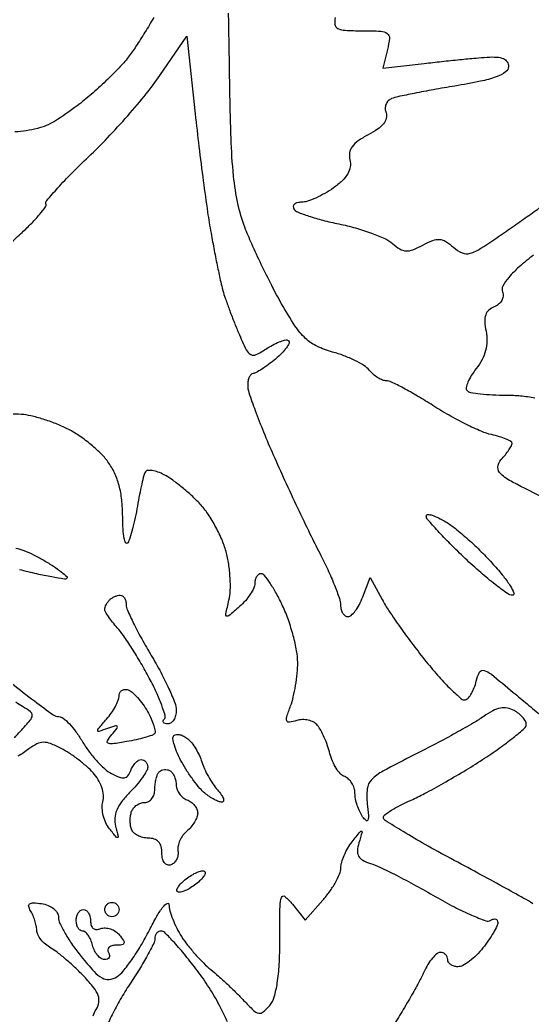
# Model space of a CAD drawing. Extents: x 0 to 102, y 0 to 135.
# Drawn here: x 88.08 to 94.14, y 54.76 to 66.54 of the extents above; entities that cross this region are included whole.
import ezdxf

# ---------------------------------------------------------------- set-up
doc = ezdxf.new("R2010")
doc.units = 0
doc.header["$MEASUREMENT"] = 0

msp = doc.modelspace()

# ---------------------------------------------------------------- linework, layer by layer
for points in [[(94.30643, 60.867578, -0.005126), (93.912709, 61.066802, -0.060964), (93.771967, 61.163185, -0.233855), (93.739188, 61.243134, -0.167853), (93.77768, 61.333431, 0.016191), (93.826814, 61.391389, 0.02033), (93.868306, 61.448279, 0.018927), (93.898777, 61.497795, 0.12916), (93.906, 61.52529, 0.271051), (93.892872, 61.547727, 0.027201), (93.834951, 61.576254, 0.028244), (93.756811, 61.604493, 0.018528), (93.664131, 61.62848, -0.047465), (93.54124, 61.667989, -0.013733), (93.360175, 61.751772, -0.013677), (93.1603, 61.857923, -0.014195), (92.969034, 61.973601, 0.009132), (92.788277, 62.085439, 0.012212), (92.620082, 62.179825, 0.009465), (92.477462, 62.251919, 0.11275), (92.417562, 62.2656, -0.097805), (92.372443, 62.274511, -0.041631), (92.317388, 62.302699, -0.039109), (92.261868, 62.34357, -0.041351), (92.214504, 62.391893, 0.079694), (92.152114, 62.446505, 0.02511), (92.043582, 62.507179, 0.024367), (91.913796, 62.563715, 0.024772), (91.779828, 62.607008, -0.04601), (91.595562, 62.675314, -0.078083), (91.460388, 62.768347, -0.058264), (91.335837, 62.9175, -0.0161), (91.176733, 63.178666, -0.010048), (91.060328, 63.394367, -0.006853), (90.936354, 63.643924, -0.006908), (90.82337, 63.887994, -0.01381), (90.74211, 64.0845, -0.038978), (90.659701, 64.364151, -0.026884), (90.608739, 64.690515, -0.017168), (90.578494, 65.142521, -0.004626), (90.561799, 65.8611, 0.001201), (90.552245, 66.444321, 0.000938), (90.539157, 67.07777, 0.000948)], [(89.664225, 66.569353, -0.008237), (89.55971, 66.393877, -0.008293), (89.452524, 66.22674, -0.015974), (89.360282, 66.097198, -0.027959), (89.253195, 65.971754, -0.012016), (89.097327, 65.816247, -0.011846), (88.922979, 65.658161, -0.015327), (88.75538, 65.522026, -0.025045), (88.487383, 65.338112, -0.077197), (88.285278, 65.253312, -0.047179), (88.018735, 65.213329, -0.005194)], [(91.812396, 66.568281, 0.100667), (91.807881, 66.486454, 0.24573), (91.842279, 66.439023, 0.103005), (91.929973, 66.416055, 0.012717), (92.128704, 66.411, -0.010432), (92.353782, 66.406303, -0.149465), (92.428518, 66.379996, -0.265283), (92.453877, 66.322746, -0.036083), (92.43034, 66.188665), (92.374537, 65.96633), (92.865319, 66.024073, -0.002335), (93.07183, 66.047393, -0.002085), (93.286487, 66.069714, -0.002091), (93.479545, 66.08816, -0.006498), (93.6099, 66.098358, -0.030159), (93.725775, 66.098913, -0.088894), (93.803007, 66.080598, -0.146151), (93.847174, 66.043365, -0.146061), (93.8637, 65.988, -0.247347), (93.829322, 65.922758, -0.062735), (93.719317, 65.866106, -0.036419), (93.53071, 65.81239, -0.010202), (93.2292, 65.756201, 0.003522), (92.977841, 65.712823, 0.004531), (92.747442, 65.669231, 0.003494), (92.555158, 65.629643, 0.038953), (92.480172, 65.607438, 0.108848), (92.440171, 65.581081, 0.099816), (92.413436, 65.539587, 0.095429), (92.404125, 65.489308, 0.090054), (92.413811, 65.438054, -0.159671), (92.416933, 65.37535, -0.104265), (92.383542, 65.310376, -0.070754), (92.312184, 65.244292, -0.03214), (92.202898, 65.178559, 0.031089), (92.082928, 65.106742, 0.084883), (92.012238, 65.03807, 0.119893), (91.982091, 64.965115, 0.102607), (91.986362, 64.881894, -0.104912), (91.990236, 64.799039, -0.092569), (91.960788, 64.717597, -0.070867), (91.895243, 64.635384, -0.034379), (91.791143, 64.549902, -0.024867), (91.689837, 64.485103, -0.0245), (91.582103, 64.430332, -0.025255), (91.48321, 64.391879, -0.080259), (91.413397, 64.3806, 0.056715), (91.363271, 64.374896, 0.122245), (91.32886, 64.357421, 0.190376), (91.315365, 64.331585, 0.166177), (91.322182, 64.301692, 0.161028), (91.364879, 64.265881, 0.014176), (91.499086, 64.216855, 0.017417), (91.666608, 64.167399, 0.012672), (91.855925, 64.123692, -0.018087), (92.052508, 64.07606, -0.018917), (92.24217, 64.014947, -0.018963), (92.40135, 63.949986, -0.075102), (92.489772, 63.892645, 0.043109), (92.577817, 63.827218, 0.125198), (92.649633, 63.804703, 0.108706), (92.729594, 63.817759, 0.028253), (92.8485, 63.873, -0.028858), (92.968173, 63.928421, -0.112557), (93.048274, 63.940677, -0.126103), (93.120746, 63.916401, -0.040387), (93.211529, 63.846692, 0.084559), (93.314579, 63.781098, 0.172214), (93.409152, 63.775697, 0.07398), (93.5374, 63.834782, 0.007502), (93.816113, 64.023186, 0.000326), (93.997575, 64.150035, 0.000383), (94.16951, 64.270587, 0.000336), (94.3147, 64.372698, 0.002355)], [(87.962874, 63.891478, -0.004367), (88.10376, 64.022847, 0.013257), (88.218135, 64.133361, 0.01976), (88.311575, 64.23641, 0.015381), (88.380731, 64.324374, 0.236903), (88.387071, 64.361247, -0.257147), (88.395476, 64.400989, -0.005924), (88.5274, 64.550296, -0.011715), (88.692078, 64.723928, -0.007486), (88.891092, 64.918243, 0.013524), (89.114725, 65.141934, 0.009491), (89.354668, 65.405117, 0.009585), (89.574946, 65.666063, 0.019702), (89.735144, 65.880098), (90.056442, 66.346609), (90.154288, 65.427054, 0.003442), (90.198314, 65.038727, 0.002989), (90.249692, 64.63232, 0.003008), (90.300615, 64.264965, 0.008826), (90.341664, 64.012864, 0.003036), (90.379632, 63.810134, 0.003134), (90.419672, 63.610017, 0.003027), (90.456496, 63.437076, 0.013396), (90.481498, 63.336064, 0.015958), (90.50994, 63.244557, 0.005478), (90.556771, 63.113921, 0.005438), (90.611616, 62.970844, 0.006266), (90.667106, 62.835638, 0.010944), (90.758318, 62.633495, 0.159061), (90.811724, 62.577443, 0.244843), (90.877045, 62.576539, 0.028419), (91.007945, 62.652048, -0.024861), (91.090097, 62.700218, -0.036567), (91.166894, 62.73337, -0.04048), (91.229448, 62.749575, -0.244181), (91.260425, 62.739775, -0.314751), (91.265564, 62.710799, -0.047663), (91.234144, 62.657124, -0.039167), (91.179201, 62.592308, -0.023742), (91.105035, 62.52433, -0.013452), (91.022914, 62.459601, -0.017018), (90.943497, 62.404499, -0.015167), (90.874961, 62.36321, -0.117423), (90.83925, 62.353015, 0.198158), (90.814984, 62.341721, 0.079926), (90.794438, 62.310665, 0.062238), (90.780467, 62.265598, 0.044106), (90.7758, 62.212798, 0.08139), (90.789904, 62.126728, 0.006859), (90.864873, 61.91382, 0.00897), (90.962894, 61.661264, 0.006816), (91.079027, 61.387948, 0.003694), (91.213154, 61.089852, 0.002738), (91.365642, 60.762277, 0.002767), (91.51302, 60.454577, 0.006231), (91.628927, 60.223358, -0.010676), (91.723376, 60.030688, -0.013015), (91.80314, 59.846365, -0.011572), (91.86217, 59.689174, -0.084221), (91.8756, 59.610008, 0.06178), (91.88206, 59.557925, 0.080173), (91.901066, 59.513811, 0.097785), (91.92923, 59.484284, 0.154739), (91.962294, 59.4738, 0.188097), (92.001644, 59.489146, 0.044796), (92.049796, 59.542141, 0.039936), (92.097831, 59.61738, 0.030341), (92.138434, 59.70645), (92.227881, 59.9391), (92.368991, 59.674912, 0.024095), (92.448463, 59.541957, 0.007458), (92.58048, 59.349753, 0.007439), (92.7347, 59.138965, 0.008117), (92.8908, 58.938973, 0.012116), (93.042649, 58.759865, 0.018417), (93.183835, 58.612587, 0.013419), (93.305037, 58.501284, 0.252651), (93.353766, 58.490333, 0.148276), (93.388592, 58.51257, 0.044551), (93.425488, 58.564356, 0.040322), (93.458595, 58.632993, 0.034262), (93.482403, 58.709871, -0.063851), (93.5222, 58.815809, -0.359046), (93.574047, 58.837394, -0.096904), (93.660932, 58.791258, -0.00445), (93.920772, 58.576699, 0.002037), (94.085147, 58.439629, 0.001886), (94.254879, 58.300335, 0.001881)], [(94.16119, 63.755445, 0.017505), (93.988513, 63.613932, 0.037202), (93.867705, 63.490558, 0.04892), (93.797506, 63.388554, 0.221364), (93.792633, 63.31834, -0.115938), (93.799554, 63.267601, -0.103069), (93.783754, 63.21665, -0.094383), (93.747215, 63.172766, -0.08064), (93.695138, 63.142438, 0.092526), (93.630966, 63.103012, 0.1289), (93.594255, 63.046851, 0.095475), (93.583594, 62.966676, 0.034818), (93.598254, 62.852578, -0.053425), (93.608848, 62.736029, -0.060233), (93.593563, 62.624682, -0.058053), (93.551408, 62.516869, -0.044485), (93.482266, 62.410781, 0.026946), (93.423755, 62.327533, 0.040485), (93.382954, 62.248747, 0.047363), (93.362821, 62.184178, 0.253477), (93.372971, 62.150029, 0.155407), (93.413755, 62.128949, 0.01339), (93.531298, 62.112154, 0.016649), (93.675677, 62.100309, 0.01214), (93.836648, 62.0964, -0.022699), (94.005906, 62.088712, -0.022067), (94.175391, 62.065707, -0.022607)], [(94.152552, 56.074693, 0.01242), (94.045118, 56.138133, 0.001396), (93.797174, 56.275452, 0.001693), (93.501073, 56.43706, 0.001374), (93.182509, 56.6084, -0.005535), (92.876111, 56.776498, -0.008785), (92.617997, 56.92788, -0.003445), (92.402376, 57.061532, -0.257746), (92.3832, 57.09626, -0.239284), (92.398831, 57.127052, -0.017803), (92.47923, 57.181553, -0.021609), (92.584853, 57.241595, -0.014548), (92.710111, 57.301271, 0.018394), (92.871107, 57.379497, 0.006693), (93.093475, 57.501689, 0.006626), (93.333409, 57.641981, 0.00786), (93.556111, 57.781007, 0.010432), (93.755016, 57.91553, 0.015532), (93.922718, 58.042114, 0.010533), (94.054314, 58.152665, 0.216026), (94.0752, 58.198751, 0.133861), (94.065035, 58.23604, 0.048609), (94.032484, 58.280739, 0.043884), (93.985424, 58.325157, 0.039672), (93.929783, 58.362372, 0.083684), (93.850235, 58.3908, 0.092244), (93.768532, 58.390169, 0.072874), (93.677854, 58.35838, 0.033014), (93.570233, 58.292593, -0.021756), (93.450019, 58.215341, -0.005156), (93.242881, 58.097467, -0.005296), (93.001784, 57.966863, -0.005202), (92.756539, 57.840598, 0.006807), (92.377575, 57.643946, 0.077052), (92.243007, 57.542475, 0.165014), (92.191004, 57.433104, 0.059823), (92.191483, 57.25893, -0.008615), (92.206344, 57.117956, -0.107859), (92.199585, 57.065057, -0.529432), (92.177743, 57.059364, -0.059759), (92.13669, 57.105, -0.045365), (92.102383, 57.164568, -0.029113), (92.073242, 57.238893, -0.02919), (92.05306, 57.315661, -0.047566), (92.046095, 57.382605, 0.072265), (92.036692, 57.443639, 0.063392), (92.010146, 57.502485, 0.066201), (91.971236, 57.550348, 0.097707), (91.925535, 57.579077, -0.113094), (91.875739, 57.612536, -0.04486), (91.824638, 57.677803, -0.041441), (91.780059, 57.761023, -0.040781), (91.749534, 57.850898, 0.022607), (91.721226, 57.945375, 0.019196), (91.683102, 58.042314, 0.01963), (91.641477, 58.127969, 0.050323), (91.603055, 58.185087, 0.096673), (91.557022, 58.222719, 0.065408), (91.493455, 58.246787, 0.062748), (91.422826, 58.254301, 0.072121), (91.355972, 58.243283, -0.035229), (91.269892, 58.2225, -0.347909), (91.239404, 58.23928, -0.180334), (91.237468, 58.286254, -0.011921), (91.283316, 58.41608, 0.033124), (91.31582, 58.522247, 0.016917), (91.343124, 58.659019, 0.016733), (91.361839, 58.802448, 0.024076), (91.368, 58.930329, 0.044941), (91.355521, 59.06889, 0.02007), (91.315561, 59.247771, 0.019677), (91.257838, 59.434861, 0.025204), (91.189483, 59.601622, 0.015169), (91.115619, 59.747127, 0.022265), (91.041291, 59.86984, 0.01884), (90.974016, 59.962733, 0.23054), (90.935683, 59.9814, 0.149259), (90.906973, 59.972634, 0.098729), (90.882514, 59.947975, 0.082058), (90.866021, 59.911115, 0.064337), (90.8604, 59.867612, -0.110951), (90.848106, 59.812889, -0.035613), (90.806976, 59.739908, -0.033524), (90.748132, 59.662728, -0.031824), (90.678532, 59.592662, -0.004616), (90.552912, 59.483397, -0.322215), (90.526619, 59.481204, -0.323288), (90.516233, 59.505413, -0.004633), (90.55404, 59.66732, 0.051594), (90.569655, 59.781796, 0.023038), (90.567584, 59.934052, 0.022513), (90.550534, 60.096328, 0.02834), (90.519579, 60.244192, 0.036854), (90.467854, 60.391962, 0.023973), (90.387797, 60.554232, 0.024108), (90.293879, 60.705893, 0.041577), (90.199921, 60.82072, 0.017107), (90.099126, 60.918009, 0.013814), (89.984615, 61.015614, 0.014041), (89.873817, 61.099872, 0.034573), (89.786884, 61.153526, 0.033492), (89.713197, 61.186157, 0.05006), (89.645008, 61.203561, 0.06345), (89.591478, 61.204799, 0.237556), (89.563993, 61.187179, 0.069136), (89.546391, 61.145101, 0.007425), (89.520872, 61.042292, 0.009019), (89.494385, 60.918275, 0.007146), (89.470104, 60.783369, -0.011264), (89.444231, 60.646116, -0.012524), (89.412985, 60.51497, -0.011922), (89.380972, 60.404796, -0.061816), (89.354595, 60.347298, -0.56488), (89.332269, 60.347547, -0.086184), (89.312718, 60.399601, -0.033297), (89.299383, 60.509464, -0.013554), (89.2953, 60.660075, 0.026817), (89.284741, 60.856798, 0.039071), (89.252752, 61.027413, 0.043447), (89.198362, 61.176281, 0.048603), (89.12064, 61.307646, 0.041566), (89.03171, 61.41018, 0.022627), (88.907202, 61.521155, 0.022399), (88.769499, 61.623244, 0.03289), (88.639309, 61.699072, 0.022595), (88.504482, 61.758712, 0.017495), (88.352877, 61.811711, 0.01781), (88.207644, 61.851233, 0.040087), (88.094869, 61.868272, 0.027328), (87.962981, 61.870274, 0.177007)], [(88.030158, 60.285492, -0.025237), (88.125114, 60.256051, -0.0265), (88.239458, 60.207154, -0.018992), (88.361817, 60.141091, -0.012059), (88.476866, 60.069415, -0.020909), (88.568296, 60.003715, -0.017051), (88.634176, 59.948338, -0.429616), (88.63473, 59.92713, -0.240427), (88.605863, 59.917772, -0.005288), (88.456493, 59.943254, -0.010844), (88.279006, 59.979461, -0.006967), (88.074718, 60.028775, 0.012644)], [(87.987531, 58.680772, 0.009528), (88.24972, 58.475784, 0.005279), (88.474204, 58.310747, 0.157123), (88.540458, 58.2894, -0.171574), (88.591193, 58.271462, -0.033121), (88.663824, 58.204354, -0.031772), (88.74191, 58.110732, -0.024653), (88.814907, 57.999882, 0.02714), (88.893319, 57.882088, 0.023565), (88.987599, 57.767553, 0.024257), (89.082995, 57.671952, 0.06172), (89.162919, 57.615534, 0.028521), (89.256431, 57.572151, 0.1341), (89.314755, 57.565666, 0.193415), (89.356323, 57.59047, 0.071192), (89.390206, 57.651252, -0.046975), (89.414968, 57.701193, -0.053073), (89.447779, 57.743451, -0.060449), (89.483276, 57.772379, -0.141695), (89.515851, 57.7818, -0.116323), (89.544668, 57.775004, -0.100503), (89.569208, 57.755819, -0.093116), (89.58568, 57.727131, -0.084079), (89.5914, 57.693355, -0.132201), (89.578743, 57.646319, -0.022656), (89.528273, 57.567763, -0.023319), (89.458777, 57.47877, -0.018946), (89.376499, 57.390008, 0.033077), (89.281595, 57.281642, 0.065223), (89.224543, 57.18266, 0.080935), (89.202202, 57.087714, 0.08434), (89.211679, 56.992003, -0.00368), (89.243332, 56.87284, -0.369663), (89.236271, 56.858441, -0.333127), (89.219795, 56.86241, -0.003384), (89.139429, 56.960882, -0.062394), (89.095864, 57.031446, -0.047103), (89.065941, 57.117584, -0.048026), (89.053182, 57.205434, -0.076153), (89.061043, 57.280914, 0.088725), (89.067293, 57.360076, 0.056028), (89.047912, 57.450946, 0.052091), (89.006326, 57.542549, 0.051374), (88.946544, 57.624043, 0.029201), (88.869878, 57.699409, 0.016803), (88.769536, 57.781361, 0.016751), (88.662861, 57.857156, 0.026758), (88.566461, 57.913736, 0.02648), (88.441349, 57.970254, 0.09706), (88.35617, 57.985564, 0.114391), (88.279248, 57.966457, 0.044229), (88.185562, 57.907765, -0.016519), (88.119935, 57.861405, -0.019115), (88.054445, 57.821812, -0.018494)], [(88.014242, 58.03734, -0.015817), (88.085505, 58.118855, 0.010497), (88.201418, 58.248632, 0.157347), (88.224523, 58.303909, 0.259955), (88.204328, 58.348545, 0.030995), (88.109931, 58.409758, -0.030052), (88.031342, 58.46051, -0.010502)], [(88.945229, 54.747427, -0.058659), (88.980798, 54.822772, 0.097179), (89.012754, 54.906526, 0.130694), (89.005556, 54.987037, 0.081433), (88.953227, 55.080241, 0.020921), (88.839493, 55.210986, 0.014075), (88.738951, 55.311424, 0.012169), (88.62802, 55.411177, 0.012333), (88.523027, 55.496671, 0.034527), (88.44421, 55.549409, -0.048461), (88.381266, 55.59411, -0.047529), (88.32765, 55.650358, -0.051556), (88.29052, 55.709132, -0.110793), (88.277864, 55.760909, 0.046066), (88.271937, 55.814029, 0.025807), (88.255545, 55.87697, 0.025553), (88.232233, 55.939382, 0.037625), (88.205024, 55.991164, -0.075287), (88.182481, 56.043216, -0.32288), (88.193896, 56.072981, -0.159166), (88.238291, 56.084995, -0.022297), (88.33416, 56.075764, -0.060089), (88.412045, 56.054995, -0.074421), (88.47676, 56.017146, -0.087138), (88.519863, 55.967921, -0.134558), (88.53528, 55.913865, 0.108783), (88.551849, 55.842146, 0.020359), (88.615051, 55.722059, 0.02093), (88.702109, 55.585344, 0.017798), (88.804903, 55.448565, 0.013905), (88.956229, 55.271749, 0.080236), (89.052002, 55.195093, 0.159391), (89.134729, 55.178433, 0.107491), (89.226522, 55.210034, 0.085585), (89.300177, 55.274174, 0.018313), (89.40277, 55.409984, 0.018632), (89.511349, 55.578241, 0.016799), (89.611133, 55.759934, -0.012616), (89.700233, 55.925438, -0.032856), (89.774857, 56.038161, -0.101542), (89.821237, 56.07867, -0.571553), (89.843783, 56.065673, 0.066756), (89.854384, 55.991889, 0.024288), (89.888148, 55.891544, 0.023573), (89.936214, 55.783994, 0.025965), (89.992823, 55.684973, 0.023809), (90.063793, 55.585326, 0.014938), (90.155586, 55.475535, 0.014989), (90.252647, 55.372635, 0.026364), (90.339611, 55.294512, -0.012059), (90.42949, 55.218299, -0.006666), (90.53572, 55.121156, -0.006644), (90.640811, 55.019787, -0.010619), (90.727537, 54.930153, 0.014213), (90.844977, 54.810507, 0.145366), (90.905972, 54.77894, 0.229634), (90.960456, 54.793585, 0.040886), (91.0364, 54.871118, 0.102259), (91.089388, 54.970579, 0.032515), (91.126332, 55.13525, 0.026015), (91.149247, 55.355501, 0.012913), (91.1565, 55.636306, -0.002663), (91.158692, 56.047998, -0.080656), (91.176275, 56.149445, -0.531561), (91.217203, 56.160379, -0.047037), (91.305482, 56.067629), (91.454464, 55.8783), (91.665032, 56.115668, 0.026461), (91.745821, 56.217071, 0.027307), (91.814536, 56.325412, 0.028344), (91.863302, 56.425355, 0.09491), (91.878291, 56.496368, -0.067621), (91.888669, 56.563312, -0.030173), (91.919248, 56.647299, -0.029183), (91.96285, 56.733594, -0.034972), (92.013941, 56.8089, -0.001818), (92.107219, 56.926719, -0.276301), (92.122654, 56.9325, -0.443191), (92.129393, 56.921646, -0.002594), (92.092315, 56.794573, 0.053238), (92.075022, 56.700987, 0.150172), (92.089491, 56.636816, 0.142607), (92.138193, 56.589817, 0.046283), (92.231615, 56.551219, -0.036919), (92.340147, 56.508735, -0.006491), (92.5366, 56.41143, -0.007006), (92.764351, 56.29086, -0.006245), (92.997599, 56.159352, 0.012229), (93.222874, 56.035868, 0.018209), (93.426187, 55.940017, 0.013519), (93.595317, 55.873033, 0.229831), (93.653249, 55.878948, -0.070651), (93.685222, 55.89294, -0.14579), (93.712257, 55.892451, -0.189582), (93.730086, 55.877963, -0.129141), (93.7368, 55.852402, -0.114395), (93.726792, 55.809232, -0.017936), (93.685294, 55.731705, -0.019141), (93.628593, 55.642385, -0.015657), (93.56146, 55.551309, -0.03063), (93.485457, 55.465998, -0.034137), (93.402152, 55.39388, -0.036434), (93.323609, 55.343262, -0.125561), (93.26536, 55.3284, -0.068313), (93.219202, 55.334736, -0.084771), (93.180073, 55.353251, -0.0998), (93.153908, 55.380739, -0.141383), (93.1446, 55.413, 0.103961), (93.137815, 55.445281, 0.098973), (93.118549, 55.472749, 0.096712), (93.089768, 55.491157, 0.094325), (93.055916, 55.4976, 0.1791), (93.014823, 55.482393, 0.042025), (92.962479, 55.429259, 0.03811), (92.909021, 55.354017, 0.029527), (92.862367, 55.26495, -0.018932), (92.803255, 55.146037, -0.005703), (92.70457, 54.969858, -0.005706), (92.589268, 54.774601, -0.00617), (92.472442, 54.587083, -0.007143)], [(90.535838, 54.676784, 0.019595), (90.441885, 54.870571, 0.019286), (90.31819, 55.082081, 0.019739), (90.17946, 55.28175, 0.009418), (90.038191, 55.461709, 0.013964), (89.907166, 55.61344, 0.009031), (89.793674, 55.733261, 0.201266), (89.750436, 55.7514, 0.122038), (89.722046, 55.744366, 0.100754), (89.697865, 55.724547, 0.091293), (89.681621, 55.694904, 0.079976), (89.676, 55.659987, -0.117523), (89.6626, 55.603763, -0.008893), (89.589021, 55.464387, -0.011871), (89.493315, 55.300011, -0.008748), (89.3799, 55.12248, 0.014776), (89.266351, 54.939926, 0.017333), (89.170024, 54.760297, 0.016435), (89.099519, 54.604388, 0.094227)]]:
    msp.add_lwpolyline(points, format="xyb")
for points in [[(93.12345, 60.595818, -0.035686), (93.235176, 60.517689, -0.012525), (93.384181, 60.390483, -0.012363), (93.541609, 60.241925, -0.014155), (93.684344, 60.092153, -0.014363), (93.803287, 59.952169, -0.029384), (93.886598, 59.834688, -0.043818), (93.928547, 59.752208, -0.531374), (93.91193, 59.7276, -0.155771), (93.851949, 59.746751, -0.01046), (93.705646, 59.855461, -0.014246), (93.534668, 59.996129, -0.010148), (93.351036, 60.162872, -0.007317), (93.174676, 60.334623, -0.010907), (93.025994, 60.490373, -0.006185), (92.906572, 60.624356, -0.180842), (92.8908, 60.666537, -0.426023), (92.907619, 60.682694, -0.063823), (92.959141, 60.673976, -0.040483), (93.034154, 60.64436, -0.020495)], [(89.2671, 59.7276, -0.154689), (89.293988, 59.719078, -0.097794), (89.316891, 59.695074, -0.08019), (89.332347, 59.659212, -0.061803), (89.3376, 59.616873, 0.104959), (89.351865, 59.549665, 0.009629), (89.424579, 59.394229, 0.012104), (89.520298, 59.21083, 0.009195), (89.6337, 59.014423, -0.013078), (89.747067, 58.814507, -0.015662), (89.842821, 58.620453, -0.014455), (89.913036, 58.453519, -0.092575), (89.9298, 58.36375, -0.060203), (89.922455, 58.302965, -0.078953), (89.900807, 58.251492, -0.097091), (89.868745, 58.217024, -0.158294), (89.8311, 58.2048, -0.056314), (89.797035, 58.208649, -0.169435), (89.777505, 58.220912, -0.254891), (89.774337, 58.238806, -0.115891), (89.78725, 58.25965, 0.272023), (89.798082, 58.30134, 0.017657), (89.758102, 58.42517, 0.0218), (89.69559, 58.576728, 0.014203), (89.611, 58.7461, 0.009598), (89.511659, 58.923365, 0.009223), (89.404296, 59.099093, 0.009188), (89.303972, 59.250477, 0.032684), (89.23185, 59.341702, -0.015267), (89.175158, 59.408493, -0.019465), (89.12729, 59.473552, -0.017732), (89.091933, 59.529953, -0.131879), (89.0838, 59.560252, -0.079905), (89.087812, 59.585197, -0.037858), (89.100367, 59.615344, -0.036274), (89.118616, 59.645594, -0.042541), (89.1402, 59.6712, -0.053359), (89.166967, 59.692791, -0.038504), (89.200742, 59.711032, -0.03911), (89.235992, 59.723504, -0.065559)], [(89.35875, 58.606917, -0.100749), (89.407778, 58.578826, -0.029252), (89.470051, 58.517271, -0.028123), (89.533653, 58.43805, -0.026717), (89.589147, 58.350864, -0.021448), (89.633798, 58.263073, -0.031516), (89.66466, 58.182214, -0.032349), (89.680498, 58.116622, -0.244093), (89.671177, 58.087177, -0.115945), (89.640108, 58.067934, -0.011946), (89.557158, 58.042294, -0.014369), (89.455396, 58.016617, -0.01101), (89.342874, 57.994229, -0.007435), (89.175123, 57.967241, -0.146362), (89.123998, 57.974759, -0.446976), (89.11525, 58.003709, -0.036391), (89.16706, 58.076286, 0.009304), (89.228317, 58.152955, 0.323717), (89.228957, 58.174727, 0.333231), (89.208655, 58.181697, 0.009584), (89.116916, 58.150091, -0.007782), (89.014563, 58.114416, -0.477738), (89.000308, 58.123585, -0.206301), (89.007912, 58.148255, -0.003339), (89.10495, 58.260566, 0.02801), (89.161611, 58.333087, 0.028425), (89.20951, 58.411141, 0.02964), (89.24309, 58.483535, 0.094036), (89.253, 58.535761, -0.107497), (89.261208, 58.573498, -0.138416), (89.284064, 58.600446, -0.133097), (89.318408, 58.612119, -0.095912)], [(90.06679, 58.027226, -0.056048), (90.113052, 57.979142, -0.027554), (90.160987, 57.908929, -0.026935), (90.203269, 57.829671, -0.035239), (90.23263, 57.75301, 0.03393), (90.2633, 57.672301, 0.020087), (90.310075, 57.580481, 0.020047), (90.364372, 57.492199, 0.032285), (90.418218, 57.42225, -0.026813), (90.462885, 57.36552, -0.065353), (90.487545, 57.31848, -0.158282), (90.488665, 57.289289, -0.345413), (90.471662, 57.276891, -0.085233), (90.433705, 57.28479, -0.026237), (90.380313, 57.309128, -0.025405), (90.322406, 57.343131, -0.025346), (90.2682, 57.382857, -0.045905), (90.209491, 57.440342, -0.015997), (90.135742, 57.533011, -0.015734), (90.06062, 57.640784, -0.017701), (89.995479, 57.748996, -0.022661), (89.943512, 57.85358, -0.032931), (89.90819, 57.95034, -0.03456), (89.891035, 58.028867, -0.237148), (89.903095, 58.065295, -0.173541), (89.931782, 58.078861, -0.081827), (89.973223, 58.076155, -0.066026), (90.020653, 58.058283, -0.050168)], [(89.857, 57.647607, -0.101278), (89.884896, 57.621334, -0.052029), (89.908415, 57.579241, -0.04868), (89.924401, 57.529036, -0.052797), (89.9298, 57.478052, 0.091671), (89.939277, 57.426794, 0.066724), (89.967077, 57.375775, 0.065174), (90.008189, 57.332721, 0.078133), (90.0567, 57.304794, -0.067998), (90.105216, 57.278151, -0.062708), (90.146323, 57.238827, -0.066679), (90.17416, 57.193337, -0.104374), (90.1836, 57.148608, -0.092576), (90.174484, 57.099797, -0.042625), (90.145995, 57.041483, -0.04027), (90.104565, 56.983469, -0.044387), (90.055583, 56.934873, 0.060932), (90.008273, 56.884732, 0.05269), (89.971712, 56.822241, 0.055352), (89.950703, 56.757436, 0.094064), (89.949833, 56.700641, -0.081096), (89.950371, 56.648958, -0.079434), (89.934495, 56.599388, -0.083945), (89.905044, 56.559498, -0.108154), (89.86635, 56.535677, -0.155483), (89.824254, 56.534503, -0.161572), (89.790003, 56.557986, -0.110347), (89.767817, 56.606409, -0.052502), (89.7606, 56.67495, 0.066029), (89.750393, 56.751904, 0.120585), (89.719992, 56.807061, 0.128008), (89.669049, 56.839887, 0.079612), (89.59845, 56.8512, -0.060647), (89.5337, 56.859083, -0.0616), (89.473096, 56.882264, -0.067876), (89.425541, 56.916496, -0.119491), (89.399412, 56.95695, -0.052716), (89.388111, 57.005156, -0.033616), (89.384784, 57.0627, -0.033595), (89.389202, 57.120242, -0.052198), (89.401413, 57.16845, -0.088988), (89.425094, 57.208874, -0.067563), (89.463497, 57.243136, -0.066729), (89.510193, 57.266288, -0.081937), (89.558151, 57.2742, 0.130685), (89.603093, 57.286151, 0.100649), (89.641382, 57.319761, 0.088423), (89.667135, 57.370038, 0.074383), (89.676, 57.4293, -0.031454), (89.679989, 57.492645, -0.031832), (89.691892, 57.554731, -0.033562), (89.709268, 57.607139, -0.099865), (89.7301, 57.6385, -0.101199), (89.756256, 57.655775, -0.077739), (89.789693, 57.663492, -0.074868), (89.825114, 57.66073, -0.081757)], [(90.267934, 56.456666, -0.302883), (90.27284, 56.432109, -0.062745), (90.249959, 56.391803, -0.046666), (90.206724, 56.343967, -0.027818), (90.147343, 56.295257, -0.027601), (90.081866, 56.252715, -0.040726), (90.019875, 56.223562, -0.04742), (89.969092, 56.209867, -0.243138), (89.942152, 56.218448, -0.302883), (89.937245, 56.243005, -0.062745), (89.960127, 56.283311, -0.046666), (90.003362, 56.331147, -0.027818), (90.062743, 56.379857, -0.027601), (90.12822, 56.422399, -0.040726), (90.19021, 56.451552, -0.04742), (90.240994, 56.465247, -0.243138)], [(88.83, 56.0052, -0.157984), (88.862267, 55.994744, -0.097154), (88.889749, 55.965264, -0.07906), (88.908303, 55.921238, -0.060338), (88.9146, 55.869249, 0.078673), (88.922926, 55.81666, 0.155761), (88.947323, 55.782708, 0.163783), (88.985881, 55.770187, 0.089164), (89.035315, 55.77962, -0.104173), (89.089021, 55.788222, -0.06997), (89.15028, 55.776536, -0.066075), (89.20948, 55.747193, -0.071608), (89.257173, 55.704071, -0.024789), (89.305437, 55.639673, -0.233855), (89.309923, 55.606432, -0.284676), (89.286412, 55.586995, -0.034043), (89.216066, 55.5822, 0.060393), (89.165364, 55.576053, 0.129057), (89.13096, 55.557349, 0.191481), (89.118008, 55.529677, 0.154445), (89.1261, 55.4976, -0.092248), (89.138608, 55.465314, -0.170774), (89.134382, 55.437851, -0.17481), (89.11404, 55.41951, -0.097206), (89.080873, 55.413, -0.149851), (89.040294, 55.425441, -0.069722), (88.999007, 55.462702, -0.059736), (88.963271, 55.517479, -0.05078), (88.939113, 55.5822, 0.038887), (88.916676, 55.64696, 0.050447), (88.885911, 55.701697, 0.059916), (88.851952, 55.73945, 0.181596), (88.820133, 55.7514, -0.166062), (88.791624, 55.761137, -0.095369), (88.767353, 55.788677, -0.076307), (88.750947, 55.829762, -0.056959), (88.7454, 55.8783, -0.064853), (88.751719, 55.926814, -0.082425), (88.770251, 55.967923, -0.098894), (88.797737, 55.995423, -0.148195)], [(89.1684, 56.0898, -0.099038), (89.200687, 56.083341, -0.097945), (89.228149, 56.064949, -0.097945), (89.246541, 56.037487, -0.099038), (89.253, 56.0052, -0.099038), (89.246541, 55.972913, -0.097945), (89.228149, 55.945451, -0.097945), (89.200687, 55.927059, -0.099038), (89.1684, 55.9206, -0.099038), (89.136113, 55.927059, -0.097945), (89.108651, 55.945451, -0.097945), (89.090259, 55.972913, -0.099038), (89.0838, 56.0052, -0.099038), (89.090259, 56.037487, -0.097945), (89.108651, 56.064949, -0.097945), (89.136113, 56.083341, -0.099038)]]:
    msp.add_lwpolyline(points, format="xyb", close=True)

doc.saveas('drawing.dxf')
